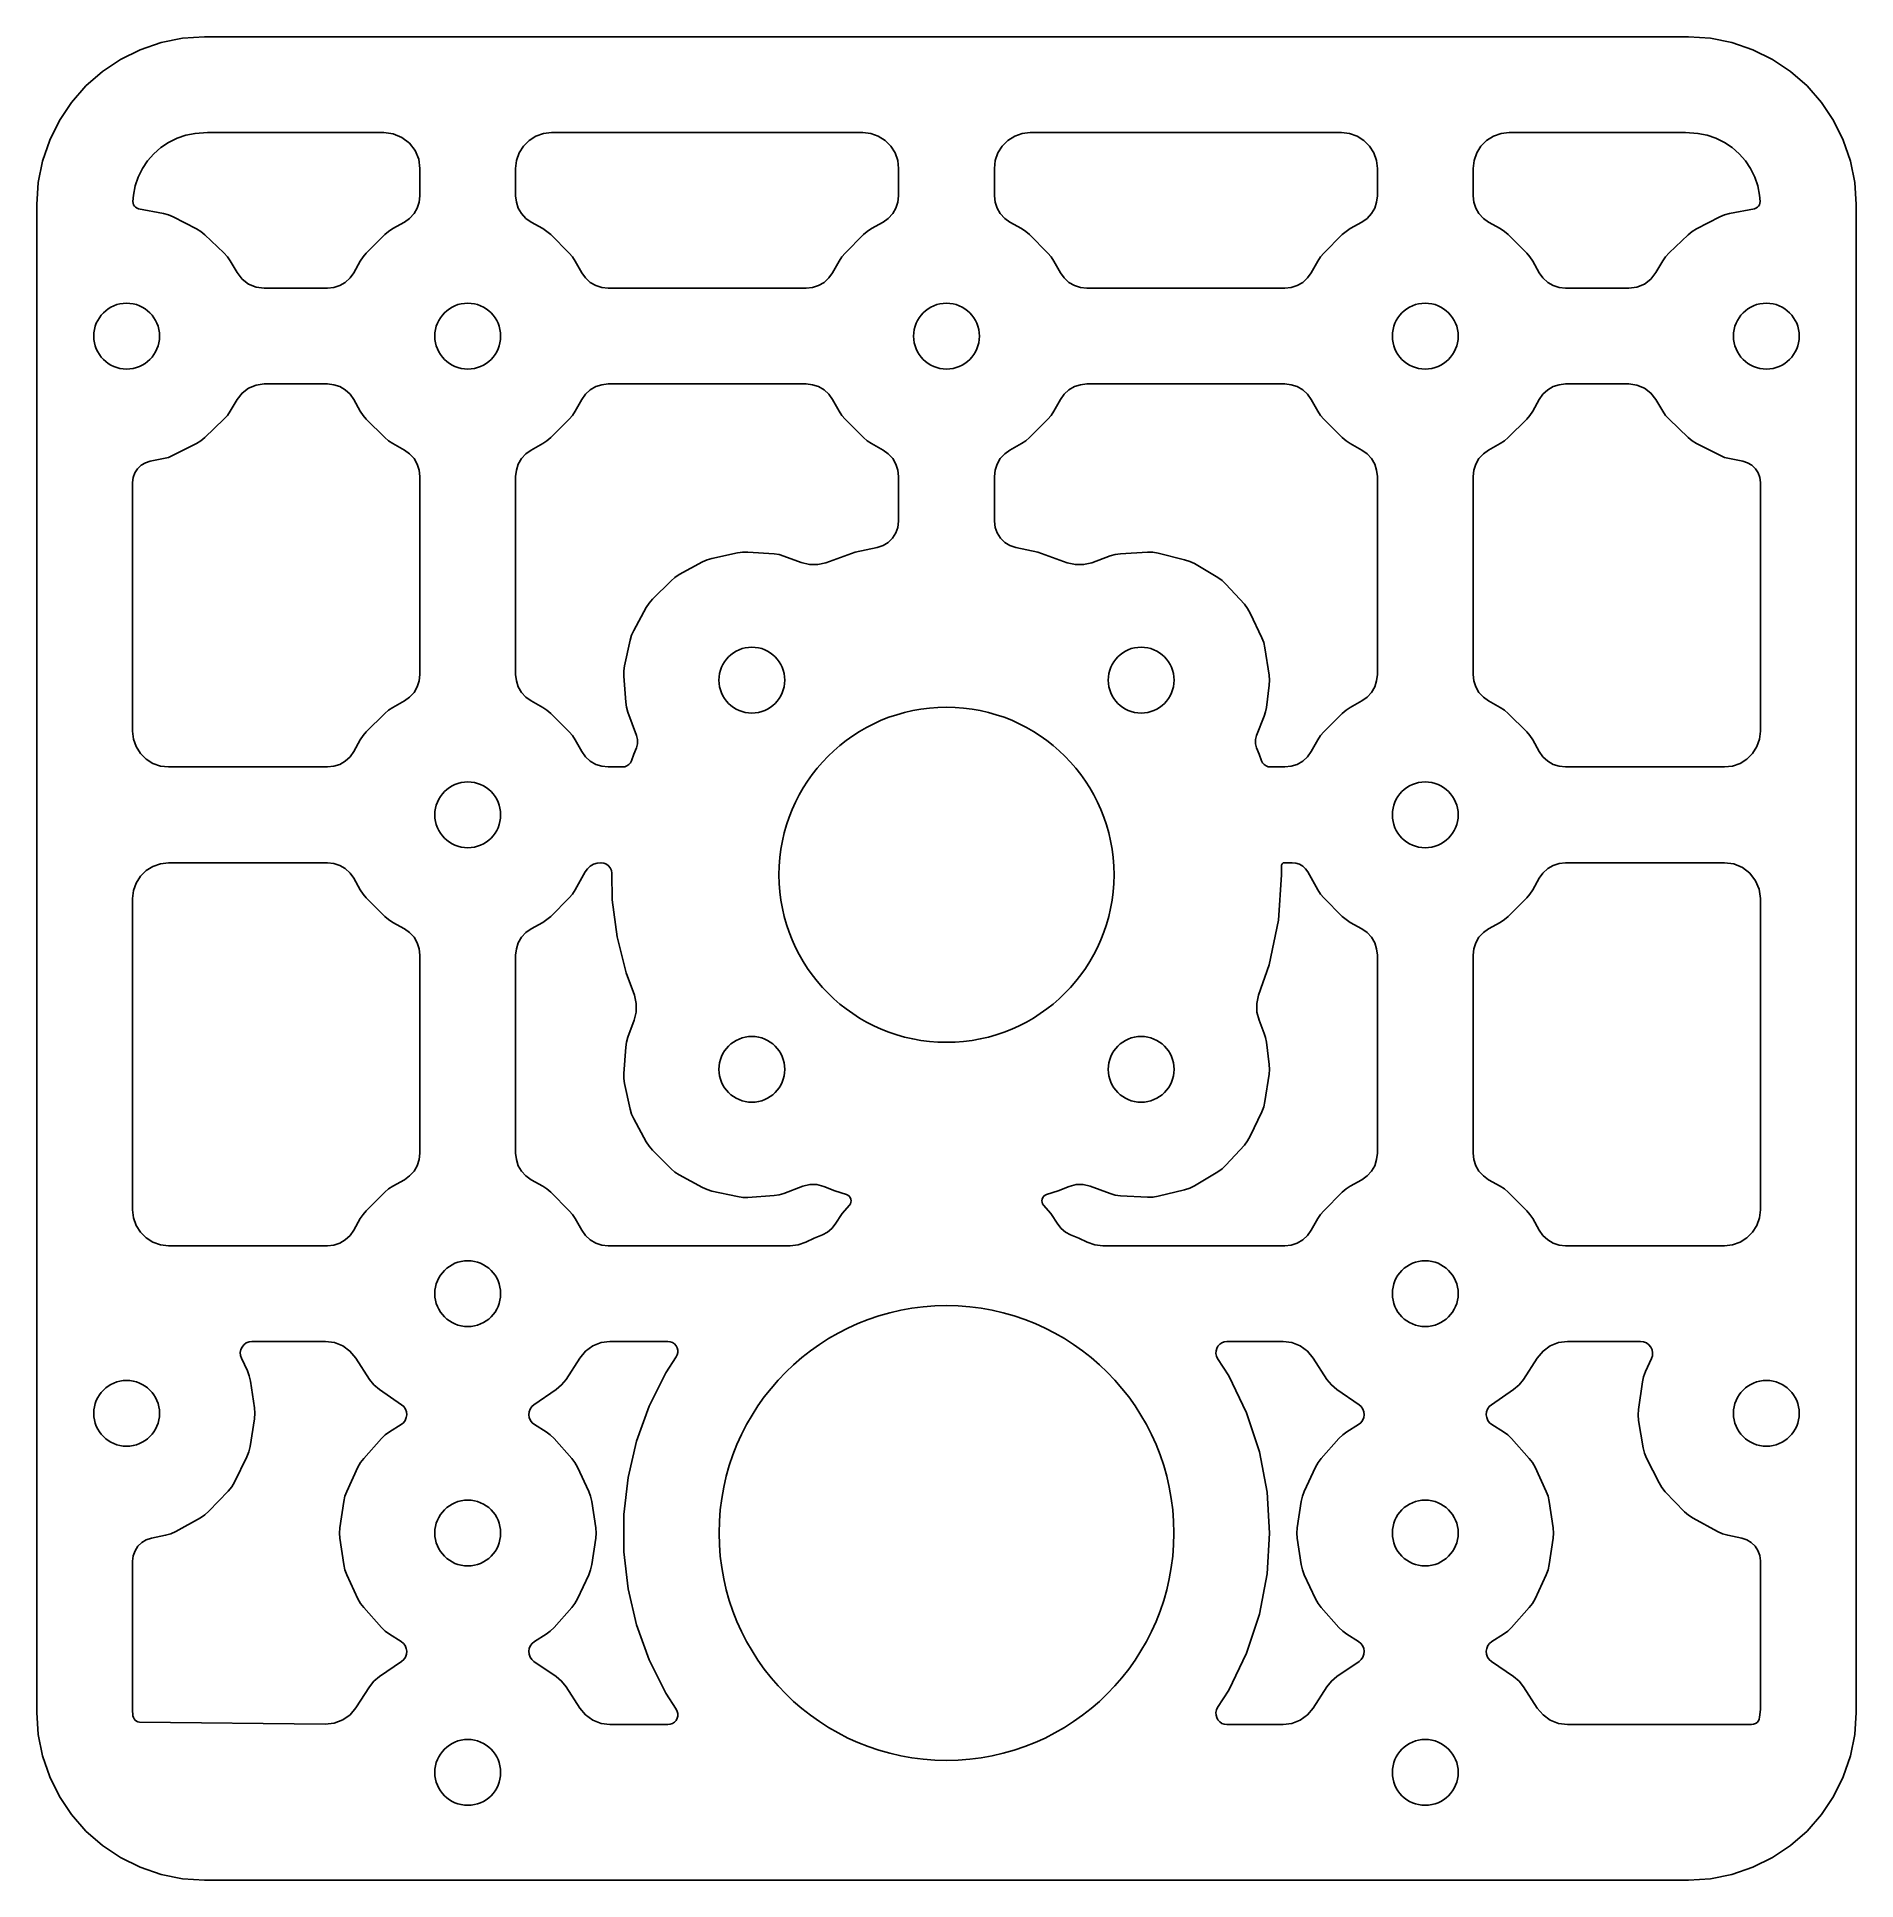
# Model space of a CAD drawing. Header units: millimetres. Extents: x 0 to 152, y 0 to 154.
import ezdxf

# ---------------------------------------------------------------- set-up
doc = ezdxf.new("R2010")
doc.units = ezdxf.units.MM
doc.layers.add('CUT', color=7, linetype='Continuous')

msp = doc.modelspace()

# ---------------------------------------------------------------- linework, layer by layer
at = {"layer": 'CUT'}
for points in [[(0, 14), (0.12, 12.17), (0.48, 10.38), (1.07, 8.64), (1.88, 7), (2.89, 5.48), (4.1, 4.1), (5.48, 2.89), (7, 1.88), (8.64, 1.07), (10.38, 0.48), (12.17, 0.12), (14, 0), (138, 0), (139.83, 0.12), (141.62, 0.48), (143.36, 1.07), (145, 1.88), (146.52, 2.89), (147.9, 4.1), (149.11, 5.48), (150.12, 7), (150.93, 8.64), (151.52, 10.38), (151.88, 12.17), (152, 14), (152, 140), (151.88, 141.83), (151.52, 143.62), (150.93, 145.36), (150.12, 147), (149.11, 148.52), (147.9, 149.9), (146.52, 151.11), (145, 152.12), (143.36, 152.93), (141.62, 153.52), (139.83, 153.88), (138, 154), (14, 154), (12.17, 153.88), (10.38, 153.52), (8.64, 152.93), (7, 152.12), (5.48, 151.11), (4.1, 149.9), (2.89, 148.52), (1.88, 147), (1.07, 145.36), (0.48, 143.62), (0.12, 141.83), (0, 140)], [(8.03, 140.25), (8.04, 140.11), (8.08, 139.98), (8.15, 139.86), (8.25, 139.76), (8.37, 139.68), (8.5, 139.64), (10.58, 139.24), (11, 139.13), (11.39, 138.96), (13.35, 137.96), (13.71, 137.74), (14.04, 137.46), (15.63, 135.95), (15.92, 135.63), (16.16, 135.28), (16.73, 134.3), (17.14, 133.76), (17.68, 133.35), (18.31, 133.09), (18.98, 133), (24.27, 133), (24.8, 133.06), (25.31, 133.22), (25.77, 133.49), (26.17, 133.86), (26.48, 134.29), (27.02, 135.27), (27.25, 135.62), (27.52, 135.93), (29.07, 137.48), (29.38, 137.75), (29.73, 137.98), (30.71, 138.52), (31.14, 138.83), (31.51, 139.23), (31.78, 139.69), (31.94, 140.2), (32, 140.73), (32, 143), (31.9, 143.78), (31.6, 144.5), (31.12, 145.12), (30.5, 145.6), (29.78, 145.9), (29, 146), (14.26, 146), (13.22, 145.93), (12.45, 145.78), (11.71, 145.53), (11.01, 145.18), (10.36, 144.75), (9.77, 144.23), (9.25, 143.64), (8.82, 142.99), (8.47, 142.29), (8.22, 141.55), (8.07, 140.78)], [(43, 146), (42.33, 145.92), (41.7, 145.7), (41.13, 145.35), (40.65, 144.87), (40.3, 144.3), (40.08, 143.67), (40, 143), (40, 140.73), (40.06, 140.2), (40.22, 139.69), (40.49, 139.23), (40.86, 138.83), (41.29, 138.52), (42.27, 137.98), (42.62, 137.75), (42.93, 137.48), (44.48, 135.93), (44.75, 135.62), (44.98, 135.27), (45.52, 134.29), (45.83, 133.86), (46.23, 133.49), (46.69, 133.22), (47.2, 133.06), (47.73, 133), (64.27, 133), (64.8, 133.06), (65.31, 133.22), (65.77, 133.49), (66.17, 133.86), (66.48, 134.29), (67.02, 135.27), (67.25, 135.62), (67.52, 135.93), (69.07, 137.48), (69.38, 137.75), (69.73, 137.98), (70.71, 138.52), (71.14, 138.83), (71.51, 139.23), (71.78, 139.69), (71.94, 140.2), (72, 140.73), (72, 143), (71.92, 143.67), (71.7, 144.3), (71.35, 144.87), (70.87, 145.35), (70.3, 145.7), (69.67, 145.92), (69, 146)], [(112, 143), (111.92, 143.67), (111.7, 144.3), (111.35, 144.87), (110.87, 145.35), (110.3, 145.7), (109.67, 145.92), (109, 146), (83, 146), (82.33, 145.92), (81.7, 145.7), (81.13, 145.35), (80.65, 144.87), (80.3, 144.3), (80.08, 143.67), (80, 143), (80, 140.73), (80.06, 140.2), (80.22, 139.69), (80.49, 139.23), (80.86, 138.83), (81.29, 138.52), (82.27, 137.98), (82.62, 137.75), (82.93, 137.48), (84.48, 135.93), (84.75, 135.62), (84.98, 135.27), (85.52, 134.29), (85.83, 133.86), (86.23, 133.49), (86.69, 133.22), (87.2, 133.06), (87.73, 133), (104.27, 133), (104.8, 133.06), (105.31, 133.22), (105.77, 133.49), (106.17, 133.86), (106.48, 134.29), (107.02, 135.27), (107.25, 135.62), (107.52, 135.93), (109.07, 137.48), (109.38, 137.75), (109.73, 137.98), (110.71, 138.52), (111.14, 138.83), (111.51, 139.23), (111.78, 139.69), (111.94, 140.2), (112, 140.73)], [(137.74, 146), (123, 146), (122.33, 145.92), (121.7, 145.7), (121.13, 145.35), (120.65, 144.87), (120.3, 144.3), (120.08, 143.67), (120, 143), (120, 140.73), (120.06, 140.2), (120.22, 139.69), (120.49, 139.23), (120.86, 138.83), (121.29, 138.52), (122.27, 137.98), (122.62, 137.75), (122.93, 137.48), (124.48, 135.93), (124.75, 135.62), (124.98, 135.27), (125.52, 134.29), (125.83, 133.86), (126.23, 133.49), (126.69, 133.22), (127.2, 133.06), (127.73, 133), (133.02, 133), (133.69, 133.09), (134.32, 133.35), (134.86, 133.76), (135.27, 134.3), (135.84, 135.28), (136.08, 135.63), (136.37, 135.95), (137.96, 137.46), (138.29, 137.74), (138.65, 137.96), (140.61, 138.96), (141, 139.13), (141.42, 139.24), (143.5, 139.64), (143.63, 139.68), (143.75, 139.76), (143.85, 139.86), (143.92, 139.98), (143.96, 140.11), (143.97, 140.25), (143.93, 140.78), (143.78, 141.55), (143.53, 142.29), (143.18, 142.99), (142.75, 143.64), (142.23, 144.23), (141.64, 144.75), (140.99, 145.18), (140.29, 145.53), (139.55, 145.78), (138.78, 145.93)], [(9.47, 118.54), (9.08, 118.42), (8.72, 118.21), (8.42, 117.92), (8.19, 117.57), (8.05, 117.18), (8, 116.76), (8, 96), (8.08, 95.33), (8.3, 94.7), (8.65, 94.13), (9.13, 93.65), (9.7, 93.3), (10.33, 93.08), (11, 93), (24.27, 93), (24.8, 93.06), (25.31, 93.22), (25.77, 93.49), (26.17, 93.86), (26.48, 94.29), (27.02, 95.27), (27.25, 95.62), (27.52, 95.93), (29.07, 97.48), (29.38, 97.75), (29.73, 97.98), (30.71, 98.52), (31.14, 98.83), (31.51, 99.23), (31.78, 99.69), (31.94, 100.2), (32, 100.73), (32, 117.27), (31.94, 117.8), (31.78, 118.31), (31.51, 118.77), (31.14, 119.17), (30.71, 119.48), (29.73, 120.02), (29.38, 120.25), (29.07, 120.52), (27.52, 122.07), (27.25, 122.38), (27.02, 122.73), (26.48, 123.71), (26.17, 124.14), (25.77, 124.51), (25.31, 124.78), (24.8, 124.94), (24.27, 125), (18.98, 125), (18.31, 124.91), (17.68, 124.65), (17.14, 124.24), (16.73, 123.7), (16.16, 122.72), (15.92, 122.37), (15.63, 122.05), (14.04, 120.54), (13.71, 120.26), (13.35, 120.04), (11.39, 119.04), (11, 118.87), (10.58, 118.76)], [(41.29, 119.48), (40.86, 119.17), (40.49, 118.77), (40.22, 118.31), (40.06, 117.8), (40, 117.27), (40, 100.73), (40.06, 100.2), (40.22, 99.69), (40.49, 99.23), (40.86, 98.83), (41.29, 98.52), (42.27, 97.98), (42.62, 97.75), (42.93, 97.48), (44.48, 95.93), (44.75, 95.62), (44.98, 95.27), (45.52, 94.29), (45.83, 93.86), (46.23, 93.49), (46.69, 93.22), (47.2, 93.06), (47.73, 93), (48.93, 93), (49.12, 93.02), (49.3, 93.09), (49.46, 93.2), (49.59, 93.35), (49.67, 93.52), (49.87, 94.07), (50.09, 94.6), (50.18, 94.94), (50.19, 95.29), (50.11, 95.63), (49.38, 97.58), (49.26, 97.99), (49.2, 98.41), (49.04, 100.6), (49.04, 101.03), (49.11, 101.45), (49.57, 103.6), (49.69, 104.01), (49.87, 104.4), (50.92, 106.33), (51.16, 106.69), (51.44, 107.01), (52.99, 108.56), (53.31, 108.84), (53.67, 109.08), (55.6, 110.13), (55.99, 110.31), (56.4, 110.43), (58.55, 110.89), (58.97, 110.96), (59.4, 110.96), (61.59, 110.8), (62.01, 110.74), (62.42, 110.62), (63.86, 110.08), (64.54, 109.92), (65.24, 109.91), (65.92, 110.07), (68.38, 110.94), (70.22, 111.34), (70.71, 111.5), (71.14, 111.76), (71.5, 112.12), (71.77, 112.55), (71.94, 113.02), (72, 113.53), (72, 117.27), (71.94, 117.8), (71.78, 118.31), (71.51, 118.77), (71.14, 119.17), (70.71, 119.48), (69.73, 120.02), (69.38, 120.25), (69.07, 120.52), (67.52, 122.07), (67.25, 122.38), (67.02, 122.73), (66.48, 123.71), (66.17, 124.14), (65.77, 124.51), (65.31, 124.78), (64.8, 124.94), (64.27, 125), (47.73, 125), (47.2, 124.94), (46.69, 124.78), (46.23, 124.51), (45.83, 124.14), (45.52, 123.71), (44.98, 122.73), (44.75, 122.38), (44.48, 122.07), (42.93, 120.52), (42.62, 120.25), (42.27, 120.02)], [(87.73, 125), (87.2, 124.94), (86.69, 124.78), (86.23, 124.51), (85.83, 124.14), (85.52, 123.71), (84.98, 122.73), (84.75, 122.38), (84.48, 122.07), (82.93, 120.52), (82.62, 120.25), (82.27, 120.02), (81.29, 119.48), (80.86, 119.17), (80.49, 118.77), (80.22, 118.31), (80.06, 117.8), (80, 117.27), (80, 113.53), (80.06, 113.02), (80.23, 112.55), (80.5, 112.12), (80.86, 111.76), (81.29, 111.5), (81.78, 111.34), (83.62, 110.94), (86.09, 110.06), (86.77, 109.91), (87.46, 109.91), (88.13, 110.07), (89.67, 110.64), (90.09, 110.76), (90.53, 110.82), (92.8, 110.94), (93.25, 110.94), (93.68, 110.86), (95.89, 110.32), (96.32, 110.18), (96.71, 109.99), (98.67, 108.83), (99.03, 108.57), (99.35, 108.27), (100.89, 106.59), (101.16, 106.24), (101.38, 105.85), (102.35, 103.8), (102.52, 103.39), (102.61, 102.95), (102.95, 100.67), (102.99, 100.26), (102.96, 99.85), (102.73, 97.98), (102.66, 97.61), (102.54, 97.26), (101.9, 95.63), (101.82, 95.29), (101.82, 94.94), (101.91, 94.6), (102.13, 94.07), (102.33, 93.52), (102.41, 93.35), (102.54, 93.2), (102.7, 93.09), (102.88, 93.02), (103.07, 93), (104.27, 93), (104.8, 93.06), (105.31, 93.22), (105.77, 93.49), (106.17, 93.86), (106.48, 94.29), (107.02, 95.27), (107.25, 95.62), (107.52, 95.93), (109.07, 97.48), (109.38, 97.75), (109.73, 97.98), (110.71, 98.52), (111.14, 98.83), (111.51, 99.23), (111.78, 99.69), (111.94, 100.2), (112, 100.73), (112, 117.27), (111.94, 117.8), (111.78, 118.31), (111.51, 118.77), (111.14, 119.17), (110.71, 119.48), (109.73, 120.02), (109.38, 120.25), (109.07, 120.52), (107.52, 122.07), (107.25, 122.38), (107.02, 122.73), (106.48, 123.71), (106.17, 124.14), (105.77, 124.51), (105.31, 124.78), (104.8, 124.94), (104.27, 125)], [(127.73, 125), (127.2, 124.94), (126.69, 124.78), (126.23, 124.51), (125.83, 124.14), (125.52, 123.71), (124.98, 122.73), (124.75, 122.38), (124.48, 122.07), (122.93, 120.52), (122.62, 120.25), (122.27, 120.02), (121.29, 119.48), (120.86, 119.17), (120.49, 118.77), (120.22, 118.31), (120.06, 117.8), (120, 117.27), (120, 100.73), (120.06, 100.2), (120.22, 99.69), (120.49, 99.23), (120.86, 98.83), (121.29, 98.52), (122.27, 97.98), (122.62, 97.75), (122.93, 97.48), (124.48, 95.93), (124.75, 95.62), (124.98, 95.27), (125.52, 94.29), (125.83, 93.86), (126.23, 93.49), (126.69, 93.22), (127.2, 93.06), (127.73, 93), (141, 93), (141.67, 93.08), (142.3, 93.3), (142.87, 93.65), (143.35, 94.13), (143.7, 94.7), (143.92, 95.33), (144, 96), (144, 116.76), (143.95, 117.18), (143.81, 117.57), (143.58, 117.92), (143.28, 118.21), (142.92, 118.42), (142.53, 118.54), (141.42, 118.76), (141, 118.87), (140.61, 119.04), (138.65, 120.04), (138.29, 120.26), (137.96, 120.54), (136.37, 122.05), (136.08, 122.37), (135.84, 122.72), (135.27, 123.7), (134.86, 124.24), (134.32, 124.65), (133.69, 124.91), (133.02, 125)], [(11, 85), (10.33, 84.92), (9.7, 84.7), (9.13, 84.35), (8.65, 83.87), (8.3, 83.3), (8.08, 82.67), (8, 82), (8, 56), (8.08, 55.33), (8.3, 54.7), (8.65, 54.13), (9.13, 53.65), (9.7, 53.3), (10.33, 53.08), (11, 53), (24.27, 53), (24.8, 53.06), (25.31, 53.22), (25.77, 53.49), (26.17, 53.86), (26.48, 54.29), (27.02, 55.27), (27.25, 55.62), (27.52, 55.93), (29.07, 57.48), (29.38, 57.75), (29.73, 57.98), (30.71, 58.52), (31.14, 58.83), (31.51, 59.23), (31.78, 59.69), (31.94, 60.2), (32, 60.73), (32, 77.27), (31.94, 77.8), (31.78, 78.31), (31.51, 78.77), (31.14, 79.17), (30.71, 79.48), (29.73, 80.02), (29.38, 80.25), (29.07, 80.52), (27.52, 82.07), (27.25, 82.38), (27.02, 82.73), (26.48, 83.71), (26.17, 84.14), (25.77, 84.51), (25.31, 84.78), (24.8, 84.94), (24.27, 85)], [(41.29, 79.48), (40.86, 79.17), (40.49, 78.77), (40.22, 78.31), (40.06, 77.8), (40, 77.27), (40, 60.73), (40.06, 60.2), (40.22, 59.69), (40.49, 59.23), (40.86, 58.83), (41.29, 58.52), (42.27, 57.98), (42.62, 57.75), (42.93, 57.48), (44.48, 55.93), (44.75, 55.62), (44.98, 55.27), (45.52, 54.29), (45.83, 53.86), (46.23, 53.49), (46.69, 53.22), (47.2, 53.06), (47.73, 53), (62.95, 53), (63.61, 53.08), (64.25, 53.3), (64.95, 53.64), (65.64, 53.92), (66.05, 54.14), (66.41, 54.44), (66.7, 54.8), (67.28, 55.7), (67.89, 56.38), (67.97, 56.49), (68.02, 56.63), (68.04, 56.76), (68.02, 56.9), (67.96, 57.03), (67.88, 57.15), (67.77, 57.23), (67.64, 57.29), (66.66, 57.6), (65.76, 57.96), (65.18, 58.11), (64.59, 58.11), (64.01, 57.97), (62.42, 57.38), (62.01, 57.26), (61.59, 57.2), (59.4, 57.04), (58.97, 57.04), (58.55, 57.11), (56.4, 57.57), (55.99, 57.69), (55.6, 57.87), (53.67, 58.92), (53.31, 59.16), (52.99, 59.44), (51.44, 60.99), (51.16, 61.31), (50.92, 61.67), (49.87, 63.6), (49.69, 63.99), (49.57, 64.4), (49.11, 66.55), (49.04, 66.97), (49.04, 67.4), (49.2, 69.59), (49.26, 70.01), (49.38, 70.42), (49.91, 71.84), (50.08, 72.53), (50.08, 73.24), (49.92, 73.93), (49.23, 75.8), (48.48, 78.82), (48.08, 81.89), (48.04, 84.13), (48, 84.36), (47.91, 84.57), (47.77, 84.75), (47.59, 84.88), (47.38, 84.97), (47.15, 85), (47.11, 85), (46.8, 84.97), (46.51, 84.87), (46.24, 84.71), (46, 84.5), (45.82, 84.24), (44.98, 82.73), (44.75, 82.38), (44.48, 82.07), (42.93, 80.52), (42.62, 80.25), (42.27, 80.02)], [(85.3, 54.8), (85.59, 54.44), (85.95, 54.14), (86.36, 53.92), (87.05, 53.64), (87.75, 53.3), (88.39, 53.08), (89.05, 53), (104.27, 53), (104.8, 53.06), (105.31, 53.22), (105.77, 53.49), (106.17, 53.86), (106.48, 54.29), (107.02, 55.27), (107.25, 55.62), (107.52, 55.93), (109.07, 57.48), (109.38, 57.75), (109.73, 57.98), (110.71, 58.52), (111.14, 58.83), (111.51, 59.23), (111.78, 59.69), (111.94, 60.2), (112, 60.73), (112, 77.27), (111.94, 77.8), (111.78, 78.31), (111.51, 78.77), (111.14, 79.17), (110.71, 79.48), (109.73, 80.02), (109.38, 80.25), (109.07, 80.52), (107.52, 82.07), (107.25, 82.38), (107.02, 82.73), (106.18, 84.24), (106, 84.5), (105.76, 84.71), (105.49, 84.87), (105.2, 84.97), (104.89, 85), (104.23, 85), (104.17, 84.99), (104.12, 84.98), (104.08, 84.95), (104.04, 84.91), (104.01, 84.86), (103.99, 84.81), (103.99, 84.76), (104, 84.5), (104, 84), (103.74, 80.2), (102.97, 76.47), (102.07, 73.94), (101.92, 73.25), (101.93, 72.53), (102.11, 71.84), (102.54, 70.74), (102.66, 70.39), (102.73, 70.02), (102.96, 68.15), (102.99, 67.74), (102.95, 67.33), (102.61, 65.05), (102.52, 64.61), (102.35, 64.2), (101.38, 62.15), (101.16, 61.76), (100.89, 61.41), (99.35, 59.73), (99.03, 59.43), (98.67, 59.17), (96.71, 58.01), (96.32, 57.82), (95.89, 57.68), (93.68, 57.14), (93.25, 57.06), (92.8, 57.06), (90.53, 57.18), (90.09, 57.24), (89.67, 57.36), (87.99, 57.98), (87.41, 58.11), (86.82, 58.11), (86.24, 57.96), (85.34, 57.6), (84.36, 57.29), (84.23, 57.23), (84.12, 57.15), (84.04, 57.03), (83.98, 56.9), (83.96, 56.76), (83.98, 56.63), (84.03, 56.49), (84.11, 56.38), (84.72, 55.7)], [(121.29, 79.48), (120.86, 79.17), (120.49, 78.77), (120.22, 78.31), (120.06, 77.8), (120, 77.27), (120, 60.73), (120.06, 60.2), (120.22, 59.69), (120.49, 59.23), (120.86, 58.83), (121.29, 58.52), (122.27, 57.98), (122.62, 57.75), (122.93, 57.48), (124.48, 55.93), (124.75, 55.62), (124.98, 55.27), (125.52, 54.29), (125.83, 53.86), (126.23, 53.49), (126.69, 53.22), (127.2, 53.06), (127.73, 53), (141, 53), (141.67, 53.08), (142.3, 53.3), (142.87, 53.65), (143.35, 54.13), (143.7, 54.7), (143.92, 55.33), (144, 56), (144, 82), (143.9, 82.78), (143.6, 83.5), (143.12, 84.12), (142.5, 84.6), (141.78, 84.9), (141, 85), (127.73, 85), (127.2, 84.94), (126.69, 84.78), (126.23, 84.51), (125.83, 84.14), (125.52, 83.71), (124.98, 82.73), (124.75, 82.38), (124.48, 82.07), (122.93, 80.52), (122.62, 80.25), (122.27, 80.02)], [(9.57, 28.58), (9.14, 28.44), (8.76, 28.21), (8.44, 27.9), (8.2, 27.52), (8.05, 27.1), (8, 26.66), (8, 14.26), (8.03, 13.73), (8.06, 13.6), (8.12, 13.47), (8.21, 13.36), (8.32, 13.28), (8.44, 13.23), (8.58, 13.21), (24.09, 13.02), (24.84, 13.11), (25.55, 13.38), (26.17, 13.82), (26.65, 14.4), (27.79, 16.16), (28.16, 16.63), (28.62, 17.02), (30.47, 18.28), (30.65, 18.44), (30.79, 18.64), (30.87, 18.87), (30.9, 19.12), (30.86, 19.36), (30.77, 19.59), (30.62, 19.78), (30.43, 19.94), (29.45, 20.54), (29.1, 20.8), (28.79, 21.1), (27.31, 22.77), (27.04, 23.12), (26.83, 23.5), (25.89, 25.52), (25.73, 25.93), (25.64, 26.36), (25.31, 28.57), (25.28, 29), (25.31, 29.43), (25.64, 31.64), (25.73, 32.07), (25.89, 32.48), (26.83, 34.5), (27.04, 34.88), (27.31, 35.23), (28.79, 36.9), (29.1, 37.2), (29.45, 37.46), (30.43, 38.06), (30.62, 38.22), (30.77, 38.41), (30.86, 38.64), (30.9, 38.88), (30.87, 39.13), (30.79, 39.36), (30.65, 39.56), (30.47, 39.72), (28.62, 40.98), (28.16, 41.37), (27.79, 41.84), (26.64, 43.62), (26.16, 44.2), (25.55, 44.63), (24.86, 44.91), (24.12, 45), (17.97, 45), (17.73, 44.97), (17.5, 44.88), (17.3, 44.73), (17.14, 44.54), (17.04, 44.32), (16.99, 44.08), (17.01, 43.83), (17.09, 43.6), (17.59, 42.54), (17.75, 42.13), (17.85, 41.69), (18.18, 39.45), (18.22, 39), (18.18, 38.55), (17.82, 36.23), (17.72, 35.78), (17.55, 35.36), (16.52, 33.26), (16.28, 32.86), (15.99, 32.51), (14.38, 30.82), (14.04, 30.51), (13.66, 30.26), (11.6, 29.13), (11.19, 28.94), (10.75, 28.82)], [(41.57, 19.94), (41.38, 19.78), (41.23, 19.59), (41.14, 19.36), (41.1, 19.12), (41.13, 18.87), (41.21, 18.64), (41.35, 18.44), (41.53, 18.28), (43.38, 17.02), (43.84, 16.63), (44.21, 16.16), (45.36, 14.38), (45.84, 13.8), (46.45, 13.37), (47.14, 13.09), (47.88, 13), (52.73, 13), (52.92, 13.02), (53.11, 13.09), (53.27, 13.2), (53.4, 13.35), (53.5, 13.52), (53.55, 13.71), (53.55, 13.91), (53.51, 14.1), (53.42, 14.28), (52.55, 15.61), (51.17, 18.4), (50.11, 21.32), (49.4, 24.35), (49.04, 27.44), (49.04, 30.56), (49.4, 33.65), (50.11, 36.68), (51.17, 39.6), (52.55, 42.39), (53.42, 43.72), (53.51, 43.9), (53.55, 44.09), (53.55, 44.29), (53.5, 44.48), (53.4, 44.65), (53.27, 44.8), (53.11, 44.91), (52.92, 44.98), (52.73, 45), (47.88, 45), (47.14, 44.91), (46.45, 44.63), (45.84, 44.2), (45.36, 43.62), (44.21, 41.84), (43.84, 41.37), (43.38, 40.98), (41.53, 39.72), (41.35, 39.56), (41.21, 39.36), (41.13, 39.13), (41.1, 38.88), (41.14, 38.64), (41.23, 38.41), (41.38, 38.22), (41.57, 38.06), (42.55, 37.46), (42.9, 37.2), (43.21, 36.9), (44.69, 35.23), (44.96, 34.88), (45.17, 34.5), (46.11, 32.48), (46.27, 32.07), (46.36, 31.64), (46.69, 29.43), (46.72, 29), (46.69, 28.57), (46.36, 26.36), (46.27, 25.93), (46.11, 25.52), (45.17, 23.5), (44.96, 23.12), (44.69, 22.77), (43.21, 21.1), (42.9, 20.8), (42.55, 20.54)], [(103, 29), (102.78, 25.58), (102.14, 22.22), (101.07, 18.97), (99.6, 15.88), (98.65, 14.41), (98.56, 14.22), (98.51, 14), (98.52, 13.79), (98.58, 13.58), (98.68, 13.38), (98.83, 13.22), (99.01, 13.1), (99.21, 13.03), (99.43, 13), (104.12, 13), (104.86, 13.09), (105.55, 13.37), (106.16, 13.8), (106.64, 14.38), (107.79, 16.16), (108.16, 16.63), (108.62, 17.02), (110.47, 18.28), (110.65, 18.44), (110.79, 18.64), (110.87, 18.87), (110.9, 19.12), (110.86, 19.36), (110.77, 19.59), (110.62, 19.78), (110.43, 19.94), (109.45, 20.54), (109.1, 20.8), (108.79, 21.1), (107.31, 22.77), (107.04, 23.12), (106.83, 23.5), (105.89, 25.52), (105.73, 25.93), (105.64, 26.36), (105.31, 28.57), (105.28, 29), (105.31, 29.43), (105.64, 31.64), (105.73, 32.07), (105.89, 32.48), (106.83, 34.5), (107.04, 34.88), (107.31, 35.23), (108.79, 36.9), (109.1, 37.2), (109.45, 37.46), (110.43, 38.06), (110.62, 38.22), (110.77, 38.41), (110.86, 38.64), (110.9, 38.88), (110.87, 39.13), (110.79, 39.36), (110.65, 39.56), (110.47, 39.72), (108.62, 40.98), (108.16, 41.37), (107.79, 41.84), (106.64, 43.62), (106.16, 44.2), (105.55, 44.63), (104.86, 44.91), (104.12, 45), (99.43, 45), (99.21, 44.97), (99.01, 44.9), (98.83, 44.78), (98.68, 44.62), (98.58, 44.42), (98.52, 44.21), (98.51, 44), (98.56, 43.78), (98.65, 43.59), (99.6, 42.12), (101.07, 39.03), (102.14, 35.78), (102.78, 32.42)], [(121.57, 19.94), (121.38, 19.78), (121.23, 19.59), (121.14, 19.36), (121.1, 19.12), (121.13, 18.87), (121.21, 18.64), (121.35, 18.44), (121.53, 18.28), (123.38, 17.02), (123.84, 16.63), (124.21, 16.16), (125.36, 14.38), (125.84, 13.8), (126.45, 13.37), (127.14, 13.09), (127.88, 13), (143.27, 13), (143.43, 13.02), (143.59, 13.08), (143.73, 13.18), (143.83, 13.31), (143.91, 13.45), (143.94, 13.62), (144, 14.26), (144, 26.68), (143.95, 27.11), (143.8, 27.53), (143.56, 27.9), (143.24, 28.21), (142.87, 28.44), (142.44, 28.57), (141.27, 28.81), (140.84, 28.93), (140.42, 29.12), (138.38, 30.23), (138, 30.48), (137.67, 30.78), (136.05, 32.45), (135.76, 32.8), (135.53, 33.19), (134.48, 35.26), (134.31, 35.68), (134.2, 36.12), (133.83, 38.41), (133.79, 38.87), (133.81, 39.32), (134.14, 41.62), (134.23, 42.06), (134.39, 42.49), (134.9, 43.57), (134.98, 43.81), (135, 44.06), (134.95, 44.3), (134.84, 44.53), (134.68, 44.73), (134.48, 44.88), (134.24, 44.97), (133.99, 45), (127.88, 45), (127.14, 44.91), (126.45, 44.63), (125.84, 44.2), (125.36, 43.62), (124.21, 41.84), (123.84, 41.37), (123.38, 40.98), (121.53, 39.72), (121.35, 39.56), (121.21, 39.36), (121.13, 39.13), (121.1, 38.88), (121.14, 38.64), (121.23, 38.41), (121.38, 38.22), (121.57, 38.06), (122.55, 37.46), (122.9, 37.2), (123.21, 36.9), (124.69, 35.23), (124.96, 34.88), (125.17, 34.5), (126.11, 32.48), (126.27, 32.07), (126.36, 31.64), (126.69, 29.43), (126.72, 29), (126.69, 28.57), (126.36, 26.36), (126.27, 25.93), (126.11, 25.52), (125.17, 23.5), (124.96, 23.12), (124.69, 22.77), (123.21, 21.1), (122.9, 20.8), (122.55, 20.54)]]:
    msp.add_lwpolyline(points, close=True, dxfattribs=at)
for centre, radius in [((7.5, 129), 2.75), ((36, 129), 2.75), ((76, 129), 2.75), ((116, 129), 2.75), ((144.5, 129), 2.75), ((59.74, 100.26), 2.75), ((92.26, 100.26), 2.75), ((76, 84), 14), ((36, 89), 2.75), ((116, 89), 2.75), ((59.74, 67.74), 2.75), ((92.26, 67.74), 2.75), ((36, 49), 2.75), ((116, 49), 2.75), ((76, 29), 19), ((7.5, 39), 2.75), ((144.5, 39), 2.75), ((36, 29), 2.75), ((116, 29), 2.75), ((36, 9), 2.75), ((116, 9), 2.75)]:
    msp.add_circle(centre, radius, dxfattribs=at)

doc.saveas('drawing.dxf')
